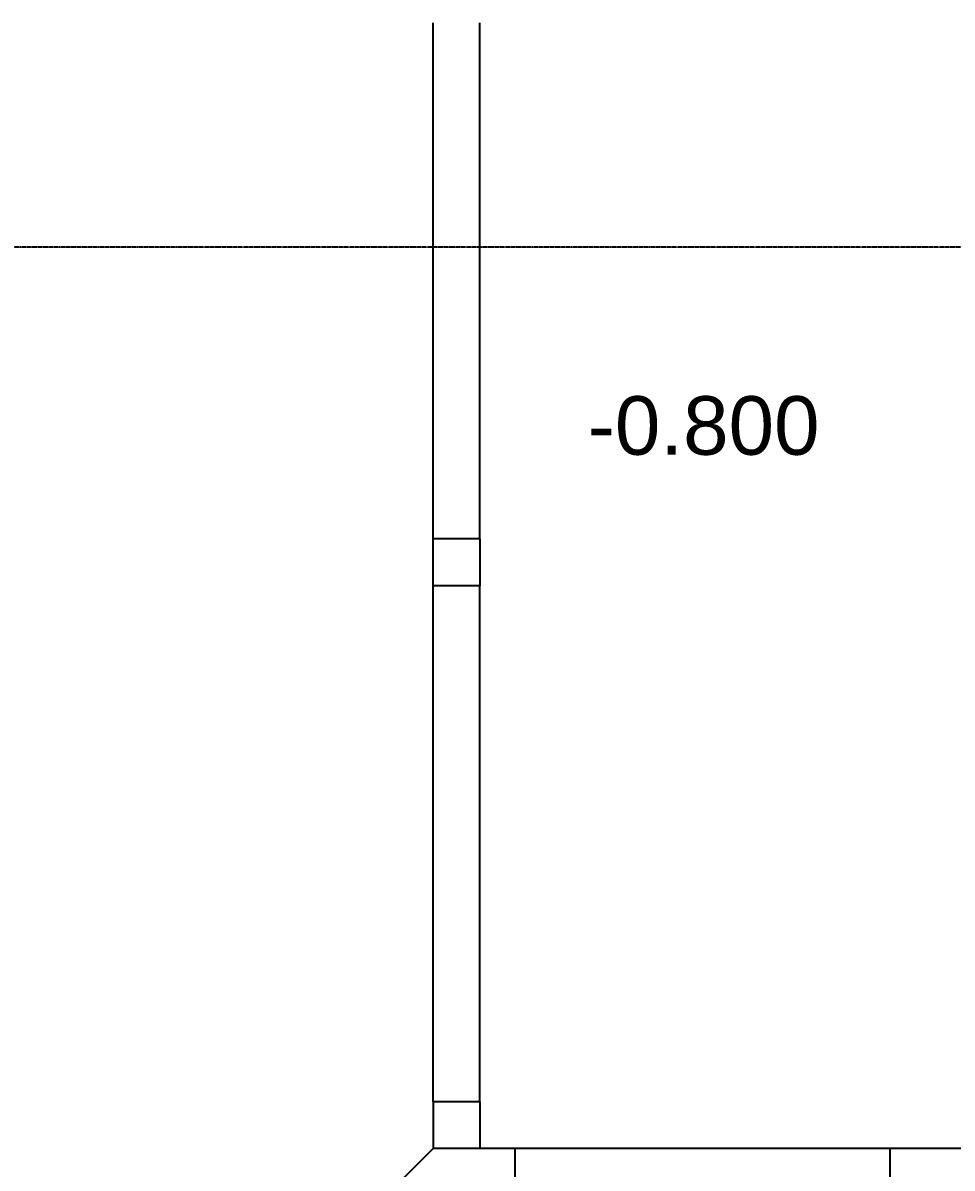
# Model space of a CAD drawing. Header units: millimetres. Extents: x -112665 to -16847, y 30630 to 100849.
# Drawn here: x -32575 to -28608, y 89224 to 94115 of the extents above; entities that cross this region are included whole.
import ezdxf

# ---------------------------------------------------------------- set-up
doc = ezdxf.new("R2010")
doc.units = ezdxf.units.MM
doc.linetypes.add('CENTER2', pattern=[1.125, 0.75, -0.125, 0.125, -0.125])
for name, color, linetype in [('axis', 40, 'CENTER2'), ('glass', 4, 'Continuous'), ('Stair', 250, 'Continuous'), ('wall', 5, 'Continuous')]:
    doc.layers.add(name, color=color, linetype=linetype)
doc.layers.add('txt', color=7, linetype='Continuous', lineweight=13)
doc.styles.get("Standard").update_dxf_attribs({"font": 'arial.ttf'})

msp = doc.modelspace()

# ---------------------------------------------------------------- linework, layer by layer
at = {"layer": 'axis'}
msp.add_line((-16847, 93157.7), (-45289.7, 93157.7), dxfattribs=at)
at = {"layer": 'glass'}
msp.add_line((-28874.8, 89307.7), (-30474.8, 89307.7), dxfattribs=at)
at = {"layer": 'Stair'}
for p, q in [((-30823.9, 91910.7), (-30823.9, 94114.7)), ((-30623.9, 91910.7), (-30623.9, 94114.7)), ((-30823.9, 89507.7), (-30823.9, 91710.7)), ((-30623.9, 89507.7), (-30623.9, 91710.7))]:
    msp.add_line(p, q, dxfattribs=at)
at = {"layer": 'wall'}
for p, q in [((-30623.9, 91910.7), (-30823.9, 91910.7)), ((-30823.9, 91710.7), (-30823.9, 91910.7)), ((-30623.9, 91910.7), (-30623.9, 91710.7)), ((-30623.9, 91710.7), (-30823.9, 91710.7)), ((-30623.9, 89507.7), (-30823.9, 89507.7)), ((-30823.9, 89507.7), (-30823.9, 89307.7)), ((-30623.9, 89507.7), (-30623.9, 89307.7)), ((-31063.6, 89068), (-30823.9, 89307.7)), ((-30474.8, 89307.7), (-30823.9, 89307.7)), ((-30474.8, 89307.7), (-30474.8, 88947.7)), ((-28874.8, 89307.7), (-28874.8, 88947.7)), ((-28525.6, 89307.7), (-28874.8, 89307.7))]:
    msp.add_line(p, q, dxfattribs=at)

# ---------------------------------------------------------------- texts
at = {"layer": 'txt', "color": 18, "true_color": 0x000000, "insert": (-30164.3, 92520.5), "char_height": 250, "width": 4000, "attachment_point": 1}
msp.add_mtext('-0.800', dxfattribs=at)

doc.saveas('drawing.dxf')
